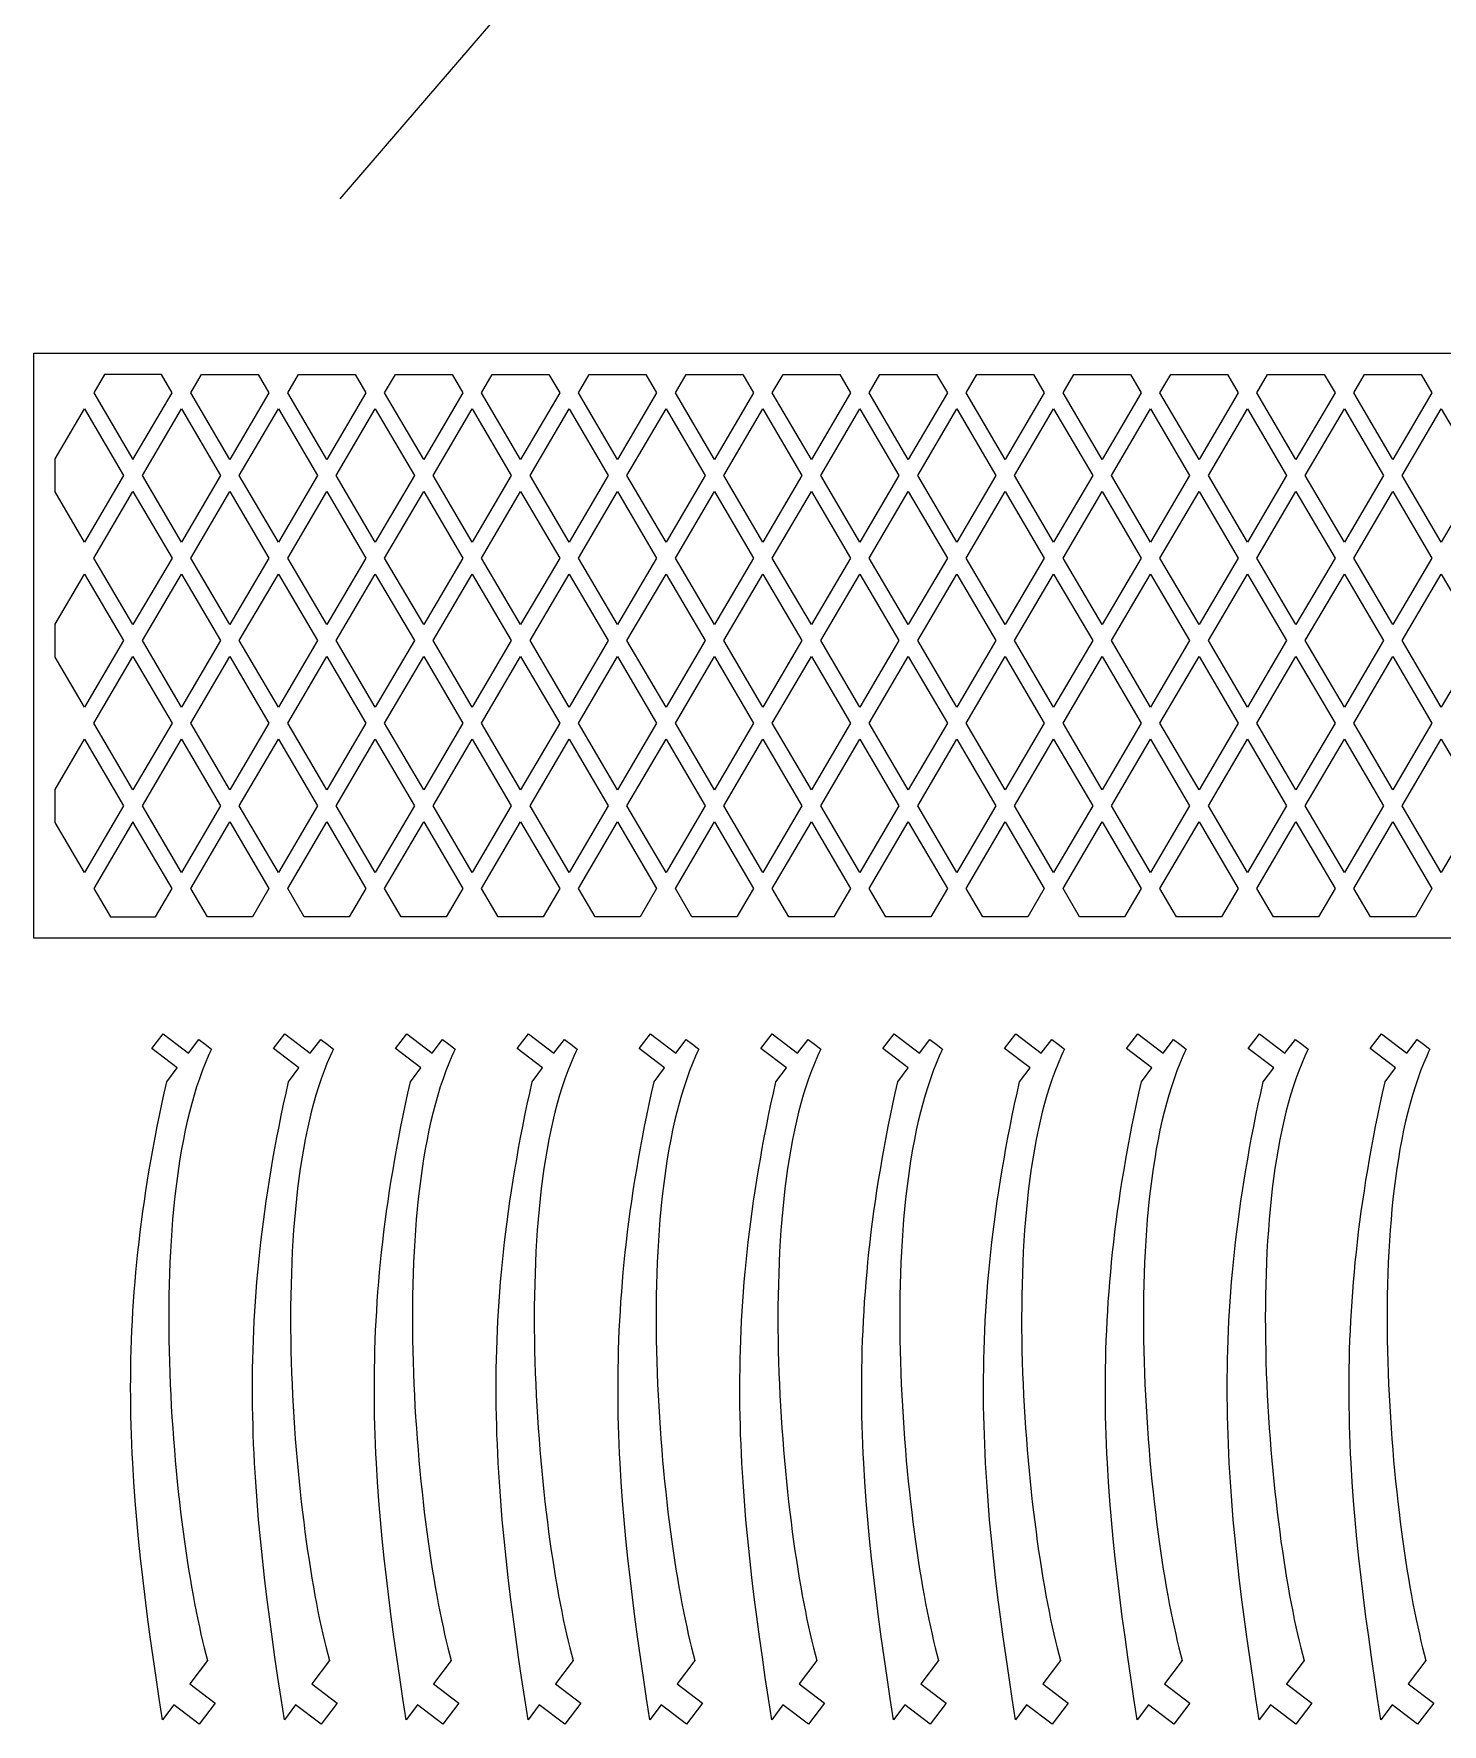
# Model space of a CAD drawing. Header units: metres. Extents: x -352 to 1414, y 67 to 1317.
# Drawn here: x 684 to 948.8, y 368.7 to 686.6 of the extents above; entities that cross this region are included whole.
import ezdxf

# ---------------------------------------------------------------- set-up
doc = ezdxf.new("R2010")
doc.units = ezdxf.units.M
doc.layers.add('Page1', color=7, linetype='CONTINUOUS')

msp = doc.modelspace()

# ---------------------------------------------------------------- linework, layer by layer
at = {"layer": 'Page1'}
msp.add_line((741.609346, 655.604445), (1199.639675, 1188.505116), dxfattribs=at)
for points in [[(1413.994141, 626.568359), (1413.994141, 516.568359), (683.99408, 516.568359), (683.99408, 626.568359), (683.99408, 626.568359), (1413.994141, 626.568359)], [(707.97522, 622.568359), (697.306702, 622.568359), (695.292297, 619.132751), (702.640991, 606.599365), (709.989624, 619.132751), (707.97522, 622.568359)], [(726.19989, 622.568359), (728.214294, 619.132751), (720.865601, 606.599365), (713.516968, 619.132751), (715.531372, 622.568359), (726.19989, 622.568359)], [(744.424561, 622.568359), (746.438904, 619.132751), (739.090271, 606.599365), (731.741638, 619.132751), (733.756042, 622.568359), (744.424561, 622.568359)], [(762.649231, 622.568359), (764.663574, 619.132751), (757.314941, 606.599365), (749.966309, 619.132751), (751.980652, 622.568359), (762.649231, 622.568359)], [(780.87384, 622.568359), (782.888245, 619.132751), (775.539612, 606.599365), (768.190918, 619.132751), (770.205322, 622.568359), (780.87384, 622.568359)], [(799.098511, 622.568359), (801.112915, 619.132751), (793.764221, 606.599365), (786.415588, 619.132751), (788.429993, 622.568359), (799.098511, 622.568359)], [(817.323181, 622.568359), (819.337585, 619.132751), (811.988892, 606.599365), (804.640259, 619.132751), (806.654663, 622.568359), (817.323181, 622.568359)], [(835.547852, 622.568359), (837.562195, 619.132751), (830.213562, 606.599365), (822.864929, 619.132751), (824.879272, 622.568359), (835.547852, 622.568359)], [(853.772461, 622.568359), (855.786865, 619.132751), (848.438232, 606.599365), (841.089539, 619.132751), (843.103943, 622.568359), (853.772461, 622.568359)], [(871.997131, 622.568359), (874.011536, 619.132751), (866.662903, 606.599365), (859.314209, 619.132751), (861.328613, 622.568359), (871.997131, 622.568359)], [(890.221802, 622.568359), (892.236206, 619.132751), (884.887512, 606.599365), (877.538879, 619.132751), (879.553284, 622.568359), (890.221802, 622.568359)], [(908.446472, 622.568359), (910.460815, 619.132751), (903.112183, 606.599365), (895.76355, 619.132751), (897.777893, 622.568359), (908.446472, 622.568359)], [(926.671082, 622.568359), (928.685486, 619.132751), (921.336853, 606.599365), (913.98822, 619.132751), (916.002563, 622.568359), (926.671082, 622.568359)], [(944.895752, 622.568359), (946.910156, 619.132751), (939.561523, 606.599365), (932.21283, 619.132751), (934.227234, 622.568359), (944.895752, 622.568359)], [(687.99408, 606.685364), (693.528625, 616.124756), (700.877319, 603.59137), (693.528625, 591.057983), (687.99408, 600.497375), (687.99408, 606.685364)], [(704.404663, 603.59137), (711.753296, 616.124756), (719.101929, 603.59137), (711.753296, 591.057983), (704.404663, 603.59137)], [(722.629272, 603.59137), (729.977966, 616.124756), (737.326599, 603.59137), (729.977966, 591.057983), (722.629272, 603.59137)], [(740.853943, 603.59137), (748.202637, 616.124756), (755.55127, 603.59137), (748.202637, 591.057983), (740.853943, 603.59137)], [(759.078613, 603.59137), (766.427246, 616.124756), (773.77594, 603.59137), (766.427246, 591.057983), (759.078613, 603.59137)], [(777.303284, 603.59137), (784.651917, 616.124756), (792.000549, 603.59137), (784.651917, 591.057983), (777.303284, 603.59137)], [(795.527954, 603.59137), (802.876587, 616.124756), (810.22522, 603.59137), (802.876587, 591.057983), (795.527954, 603.59137)], [(813.752563, 603.59137), (821.101257, 616.124756), (828.44989, 603.59137), (821.101257, 591.057983), (813.752563, 603.59137)], [(831.977234, 603.59137), (839.325867, 616.124756), (846.674561, 603.59137), (839.325867, 591.057983), (831.977234, 603.59137)], [(850.201904, 603.59137), (857.550537, 616.124756), (864.89917, 603.59137), (857.550537, 591.057983), (850.201904, 603.59137)], [(868.426575, 603.59137), (875.775208, 616.124756), (883.12384, 603.59137), (875.775208, 591.057983), (868.426575, 603.59137)], [(886.651184, 603.59137), (893.999878, 616.124756), (901.348511, 603.59137), (893.999878, 591.057983), (886.651184, 603.59137)], [(904.875854, 603.59137), (912.224487, 616.124756), (919.573181, 603.59137), (912.224487, 591.057983), (904.875854, 603.59137)], [(923.100525, 603.59137), (930.449158, 616.124756), (937.797852, 603.59137), (930.449158, 591.057983), (923.100525, 603.59137)], [(941.325195, 603.59137), (948.673828, 616.124756), (956.022461, 603.59137), (948.673828, 591.057983), (941.325195, 603.59137)], [(695.292297, 588.049927), (702.640991, 600.583313), (709.989624, 588.049927), (702.640991, 575.516541), (695.292297, 588.049927)], [(713.516968, 588.049927), (720.865601, 600.583313), (728.214294, 588.049927), (720.865601, 575.516541), (713.516968, 588.049927)], [(731.741638, 588.049927), (739.090271, 600.583313), (746.438904, 588.049927), (739.090271, 575.516541), (731.741638, 588.049927)], [(749.966309, 588.049927), (757.314941, 600.583313), (764.663574, 588.049927), (757.314941, 575.516541), (749.966309, 588.049927)], [(768.190918, 588.049927), (775.539612, 600.583313), (782.888245, 588.049927), (775.539612, 575.516541), (768.190918, 588.049927)], [(786.415588, 588.049927), (793.764221, 600.583313), (801.112915, 588.049927), (793.764221, 575.516541), (786.415588, 588.049927)], [(804.640259, 588.049927), (811.988892, 600.583313), (819.337585, 588.049927), (811.988892, 575.516541), (804.640259, 588.049927)], [(822.864929, 588.049927), (830.213562, 600.583313), (837.562195, 588.049927), (830.213562, 575.516541), (822.864929, 588.049927)], [(841.089539, 588.049927), (848.438232, 600.583313), (855.786865, 588.049927), (848.438232, 575.516541), (841.089539, 588.049927)], [(859.314209, 588.049927), (866.662903, 600.583313), (874.011536, 588.049927), (866.662903, 575.516541), (859.314209, 588.049927)], [(877.538879, 588.049927), (884.887512, 600.583313), (892.236206, 588.049927), (884.887512, 575.516541), (877.538879, 588.049927)], [(895.76355, 588.049927), (903.112183, 600.583313), (910.460815, 588.049927), (903.112183, 575.516541), (895.76355, 588.049927)], [(913.98822, 588.049927), (921.336853, 600.583313), (928.685486, 588.049927), (921.336853, 575.516541), (913.98822, 588.049927)], [(932.21283, 588.049927), (939.561523, 600.583313), (946.910156, 588.049927), (939.561523, 575.516541), (932.21283, 588.049927)], [(687.99408, 575.602539), (693.528625, 585.041931), (700.877319, 572.508545), (693.528625, 559.975159), (687.99408, 569.414551), (687.99408, 575.602539)], [(704.404663, 572.508545), (711.753296, 585.041931), (719.101929, 572.508545), (711.753296, 559.975159), (704.404663, 572.508545)], [(722.629272, 572.508545), (729.977966, 585.041931), (737.326599, 572.508545), (729.977966, 559.975159), (722.629272, 572.508545)], [(740.853943, 572.508545), (748.202637, 585.041931), (755.55127, 572.508545), (748.202637, 559.975159), (740.853943, 572.508545)], [(759.078613, 572.508545), (766.427246, 585.041931), (773.77594, 572.508545), (766.427246, 559.975159), (759.078613, 572.508545)], [(777.303284, 572.508545), (784.651917, 585.041931), (792.000549, 572.508545), (784.651917, 559.975159), (777.303284, 572.508545)], [(795.527954, 572.508545), (802.876587, 585.041931), (810.22522, 572.508545), (802.876587, 559.975159), (795.527954, 572.508545)], [(813.752563, 572.508545), (821.101257, 585.041931), (828.44989, 572.508545), (821.101257, 559.975159), (813.752563, 572.508545)], [(831.977234, 572.508545), (839.325867, 585.041931), (846.674561, 572.508545), (839.325867, 559.975159), (831.977234, 572.508545)], [(850.201904, 572.508545), (857.550537, 585.041931), (864.89917, 572.508545), (857.550537, 559.975159), (850.201904, 572.508545)], [(868.426575, 572.508545), (875.775208, 585.041931), (883.12384, 572.508545), (875.775208, 559.975159), (868.426575, 572.508545)], [(886.651184, 572.508545), (893.999878, 585.041931), (901.348511, 572.508545), (893.999878, 559.975159), (886.651184, 572.508545)], [(904.875854, 572.508545), (912.224487, 585.041931), (919.573181, 572.508545), (912.224487, 559.975159), (904.875854, 572.508545)], [(923.100525, 572.508545), (930.449158, 585.041931), (937.797852, 572.508545), (930.449158, 559.975159), (923.100525, 572.508545)], [(941.325195, 572.508545), (948.673828, 585.041931), (956.022461, 572.508545), (948.673828, 559.975159), (941.325195, 572.508545)], [(695.292297, 556.967163), (702.640991, 569.500549), (709.989624, 556.967163), (702.640991, 544.433777), (695.292297, 556.967163)], [(713.516968, 556.967163), (720.865601, 569.500549), (728.214294, 556.967163), (720.865601, 544.433777), (713.516968, 556.967163)], [(731.741638, 556.967163), (739.090271, 569.500549), (746.438904, 556.967163), (739.090271, 544.433777), (731.741638, 556.967163)], [(749.966309, 556.967163), (757.314941, 569.500549), (764.663574, 556.967163), (757.314941, 544.433777), (749.966309, 556.967163)], [(768.190918, 556.967163), (775.539612, 569.500549), (782.888245, 556.967163), (775.539612, 544.433777), (768.190918, 556.967163)], [(786.415588, 556.967163), (793.764221, 569.500549), (801.112915, 556.967163), (793.764221, 544.433777), (786.415588, 556.967163)], [(804.640259, 556.967163), (811.988892, 569.500549), (819.337585, 556.967163), (811.988892, 544.433777), (804.640259, 556.967163)], [(822.864929, 556.967163), (830.213562, 569.500549), (837.562195, 556.967163), (830.213562, 544.433777), (822.864929, 556.967163)], [(841.089539, 556.967163), (848.438232, 569.500549), (855.786865, 556.967163), (848.438232, 544.433777), (841.089539, 556.967163)], [(859.314209, 556.967163), (866.662903, 569.500549), (874.011536, 556.967163), (866.662903, 544.433777), (859.314209, 556.967163)], [(877.538879, 556.967163), (884.887512, 569.500549), (892.236206, 556.967163), (884.887512, 544.433777), (877.538879, 556.967163)], [(895.76355, 556.967163), (903.112183, 569.500549), (910.460815, 556.967163), (903.112183, 544.433777), (895.76355, 556.967163)], [(913.98822, 556.967163), (921.336853, 569.500549), (928.685486, 556.967163), (921.336853, 544.433777), (913.98822, 556.967163)], [(932.21283, 556.967163), (939.561523, 569.500549), (946.910156, 556.967163), (939.561523, 544.433777), (932.21283, 556.967163)], [(687.99408, 544.519714), (693.528625, 553.959106), (700.877319, 541.42572), (693.528625, 528.892334), (687.99408, 538.331726), (687.99408, 544.519714)], [(704.404663, 541.42572), (711.753296, 553.959106), (719.101929, 541.42572), (711.753296, 528.892334), (704.404663, 541.42572)], [(722.629272, 541.42572), (729.977966, 553.959106), (737.326599, 541.42572), (729.977966, 528.892334), (722.629272, 541.42572)], [(740.853943, 541.42572), (748.202637, 553.959106), (755.55127, 541.42572), (748.202637, 528.892334), (740.853943, 541.42572)], [(759.078613, 541.42572), (766.427246, 553.959106), (773.77594, 541.42572), (766.427246, 528.892334), (759.078613, 541.42572)], [(777.303284, 541.42572), (784.651917, 553.959106), (792.000549, 541.42572), (784.651917, 528.892334), (777.303284, 541.42572)], [(795.527954, 541.42572), (802.876587, 553.959106), (810.22522, 541.42572), (802.876587, 528.892334), (795.527954, 541.42572)], [(813.752563, 541.42572), (821.101257, 553.959106), (828.44989, 541.42572), (821.101257, 528.892334), (813.752563, 541.42572)], [(831.977234, 541.42572), (839.325867, 553.959106), (846.674561, 541.42572), (839.325867, 528.892334), (831.977234, 541.42572)], [(850.201904, 541.42572), (857.550537, 553.959106), (864.89917, 541.42572), (857.550537, 528.892334), (850.201904, 541.42572)], [(868.426575, 541.42572), (875.775208, 553.959106), (883.12384, 541.42572), (875.775208, 528.892334), (868.426575, 541.42572)], [(886.651184, 541.42572), (893.999878, 553.959106), (901.348511, 541.42572), (893.999878, 528.892334), (886.651184, 541.42572)], [(904.875854, 541.42572), (912.224487, 553.959106), (919.573181, 541.42572), (912.224487, 528.892334), (904.875854, 541.42572)], [(923.100525, 541.42572), (930.449158, 553.959106), (937.797852, 541.42572), (930.449158, 528.892334), (923.100525, 541.42572)], [(941.325195, 541.42572), (948.673828, 553.959106), (956.022461, 541.42572), (948.673828, 528.892334), (941.325195, 541.42572)], [(698.409241, 520.568359), (706.872742, 520.568359), (709.989624, 525.884338), (702.640991, 538.417725), (695.292297, 525.884338), (698.409241, 520.568359)], [(716.63385, 520.568359), (713.516968, 525.884338), (720.865601, 538.417725), (728.214294, 525.884338), (725.097351, 520.568359), (716.63385, 520.568359)], [(734.858521, 520.568359), (731.741638, 525.884338), (739.090271, 538.417725), (746.438904, 525.884338), (743.322021, 520.568359), (734.858521, 520.568359)], [(753.083191, 520.568359), (749.966309, 525.884338), (757.314941, 538.417725), (764.663574, 525.884338), (761.546692, 520.568359), (753.083191, 520.568359)], [(771.307861, 520.568359), (768.190918, 525.884338), (775.539612, 538.417725), (782.888245, 525.884338), (779.771362, 520.568359), (771.307861, 520.568359)], [(789.532532, 520.568359), (786.415588, 525.884338), (793.764221, 538.417725), (801.112915, 525.884338), (797.995972, 520.568359), (789.532532, 520.568359)], [(807.757141, 520.568359), (804.640259, 525.884338), (811.988892, 538.417725), (819.337585, 525.884338), (816.220642, 520.568359), (807.757141, 520.568359)], [(825.981812, 520.568359), (822.864929, 525.884338), (830.213562, 538.417725), (837.562195, 525.884338), (834.445313, 520.568359), (825.981812, 520.568359)], [(844.206482, 520.568359), (841.089539, 525.884338), (848.438232, 538.417725), (855.786865, 525.884338), (852.669983, 520.568359), (844.206482, 520.568359)], [(862.431152, 520.568359), (859.314209, 525.884338), (866.662903, 538.417725), (874.011536, 525.884338), (870.894653, 520.568359), (862.431152, 520.568359)], [(880.655762, 520.568359), (877.538879, 525.884338), (884.887512, 538.417725), (892.236206, 525.884338), (889.119263, 520.568359), (880.655762, 520.568359)], [(898.880432, 520.568359), (895.76355, 525.884338), (903.112183, 538.417725), (910.460815, 525.884338), (907.343933, 520.568359), (898.880432, 520.568359)], [(917.105103, 520.568359), (913.98822, 525.884338), (921.336853, 538.417725), (928.685486, 525.884338), (925.568604, 520.568359), (917.105103, 520.568359)], [(935.329773, 520.568359), (932.21283, 525.884338), (939.561523, 538.417725), (946.910156, 525.884338), (943.793274, 520.568359), (935.329773, 520.568359)], [(716.670471, 380.698334), (713.341858, 376.319916), (713.341858, 376.319916), (718.118347, 372.688721), (715.092346, 368.708344), (710.315857, 372.339539), (710.315857, 372.339539), (708.197693, 369.553284), (708.197693, 369.553284), (707.584839, 373.540253), (706.995911, 377.464172), (706.4328, 381.329803), (705.897034, 385.141937), (705.390442, 388.905334), (704.914673, 392.624756), (704.471436, 396.304993), (704.0625, 399.950836), (703.689575, 403.567078), (703.354309, 407.158447), (703.058472, 410.729736), (702.803711, 414.285736), (702.591797, 417.831238), (702.502441, 419.601532), (702.424438, 421.370972), (702.357971, 423.140198), (702.303284, 424.90976), (702.26062, 426.680267), (702.230164, 428.452362), (702.212097, 430.226563), (702.206665, 432.00354), (702.214111, 433.783844), (702.234558, 435.568085), (702.268311, 437.356873), (702.315552, 439.150787), (702.376526, 440.950439), (702.451355, 442.756409), (702.540344, 444.569305), (702.643677, 446.38974), (702.761597, 448.218292), (702.894287, 450.055542), (703.041931, 451.9021), (703.204773, 453.758606), (703.383057, 455.62558), (703.576904, 457.503693), (703.786682, 459.393463), (704.012451, 461.295563), (704.254517, 463.210571), (704.513062, 465.139038), (704.78833, 467.081635), (705.080444, 469.038879), (705.389709, 471.011444), (705.71637, 472.999878), (706.060547, 475.004791), (706.422485, 477.026764), (706.802368, 479.066437), (707.2005, 481.124359), (707.617065, 483.201141), (708.052185, 485.297424), (708.506165, 487.413727), (708.979187, 489.55072), (708.979187, 489.55072), (710.946106, 492.13797), (706.169678, 495.769165), (708.287842, 498.55542), (713.06427, 494.924225), (715.031189, 497.511475), (715.031189, 497.511475), (716.226563, 496.604523), (717.419434, 495.695892), (717.419434, 495.695892), (717.107849, 495.042511), (716.803345, 494.376221), (716.215332, 493.005798), (715.654907, 491.586334), (715.121765, 490.119568), (714.615295, 488.607208), (714.135254, 487.050964), (713.681091, 485.452576), (713.25238, 483.813782), (712.848755, 482.136261), (712.469727, 480.421783), (712.114929, 478.672028), (711.783875, 476.888763), (711.476135, 475.0737), (711.191284, 473.228516), (710.928955, 471.355011), (710.68866, 469.454865), (710.470032, 467.529785), (710.272522, 465.581512), (710.095825, 463.611786), (709.939392, 461.622314), (709.802917, 459.614838), (709.685913, 457.591034), (709.587952, 455.552673), (709.508545, 453.501465), (709.447388, 451.439117), (709.403992, 449.367371), (709.377869, 447.287933), (709.368652, 445.202545), (709.375977, 443.112946), (709.399292, 441.020813), (709.438171, 438.927887), (709.49231, 436.835907), (709.561157, 434.746582), (709.644287, 432.661621), (709.741394, 430.582794), (709.851929, 428.51178), (709.975464, 426.450317), (710.111633, 424.400146), (710.26001, 422.362946), (710.420105, 420.340485), (710.591492, 418.334473), (710.773804, 416.346619), (710.966553, 414.378662), (711.169312, 412.432312), (711.381714, 410.509308), (711.603271, 408.611359), (711.833618, 406.740204), (712.072205, 404.897552), (712.318726, 403.085144), (712.572693, 401.304657), (712.833679, 399.557861), (713.101257, 397.846497), (713.375, 396.172211), (713.65448, 394.536804), (713.93927, 392.941956), (714.228943, 391.389404), (714.523071, 389.880859), (714.821167, 388.41806), (715.122925, 387.002716), (715.427795, 385.636566), (715.735474, 384.32135), (716.04541, 383.058746), (716.357178, 381.850494), (716.670471, 380.698334)], [(739.582092, 380.698334), (736.25354, 376.319916), (736.25354, 376.319916), (741.029968, 372.688721), (738.003967, 368.708344), (733.227539, 372.339539), (733.227539, 372.339539), (731.109375, 369.553284), (731.109375, 369.553284), (730.49646, 373.540253), (729.907593, 377.464172), (729.344421, 381.329803), (728.808716, 385.141937), (728.302063, 388.905334), (727.826294, 392.624756), (727.383118, 396.304993), (726.974182, 399.950836), (726.601257, 403.567078), (726.265991, 407.158447), (725.970093, 410.729736), (725.715393, 414.285736), (725.503479, 417.831238), (725.414124, 419.601532), (725.33606, 421.370972), (725.269653, 423.140198), (725.214966, 424.90976), (725.172302, 426.680267), (725.141785, 428.452362), (725.123779, 430.226563), (725.118347, 432.00354), (725.125732, 433.783844), (725.14624, 435.568085), (725.179993, 437.356873), (725.227234, 439.150787), (725.288147, 440.950439), (725.363037, 442.756409), (725.452026, 444.569305), (725.555359, 446.38974), (725.673279, 448.218292), (725.805908, 450.055542), (725.953552, 451.9021), (726.116455, 453.758606), (726.294678, 455.62558), (726.488586, 457.503693), (726.698303, 459.393463), (726.924133, 461.295563), (727.166199, 463.210571), (727.424744, 465.139038), (727.699951, 467.081635), (727.992126, 469.038879), (728.301392, 471.011444), (728.627991, 472.999878), (728.972168, 475.004791), (729.334106, 477.026764), (729.71405, 479.066437), (730.112183, 481.124359), (730.528687, 483.201141), (730.963867, 485.297424), (731.417847, 487.413727), (731.890869, 489.55072), (731.890869, 489.55072), (733.857788, 492.13797), (729.081299, 495.769165), (731.199524, 498.55542), (735.975952, 494.924225), (737.942871, 497.511475), (737.942871, 497.511475), (739.138245, 496.604523), (740.331055, 495.695892), (740.331055, 495.695892), (740.01947, 495.042511), (739.714966, 494.376221), (739.126953, 493.005798), (738.566589, 491.586334), (738.033386, 490.119568), (737.526978, 488.607208), (737.046875, 487.050964), (736.592712, 485.452576), (736.164063, 483.813782), (735.760376, 482.136261), (735.381409, 480.421783), (735.02655, 478.672028), (734.695496, 476.888763), (734.387756, 475.0737), (734.102966, 473.228516), (733.840637, 471.355011), (733.600342, 469.454865), (733.381653, 467.529785), (733.184204, 465.581512), (733.007446, 463.611786), (732.851074, 461.622314), (732.7146, 459.614838), (732.597534, 457.591034), (732.499573, 455.552673), (732.420227, 453.501465), (732.35907, 451.439117), (732.315613, 449.367371), (732.289551, 447.287933), (732.280334, 445.202545), (732.287598, 443.112946), (732.310913, 441.020813), (732.349854, 438.927887), (732.403931, 436.835907), (732.472778, 434.746582), (732.555969, 432.661621), (732.653015, 430.582794), (732.76355, 428.51178), (732.887146, 426.450317), (733.023315, 424.400146), (733.171631, 422.362946), (733.331726, 420.340485), (733.503174, 418.334473), (733.685425, 416.346619), (733.878235, 414.378662), (734.080994, 412.432312), (734.293396, 410.509308), (734.514954, 408.611359), (734.745239, 406.740204), (734.983887, 404.897552), (735.230347, 403.085144), (735.484314, 401.304657), (735.7453, 399.557861), (736.012878, 397.846497), (736.286621, 396.172211), (736.566101, 394.536804), (736.850891, 392.941956), (737.140564, 391.389404), (737.434692, 389.880859), (737.732849, 388.41806), (738.034607, 387.002716), (738.339478, 385.636566), (738.647095, 384.32135), (738.957031, 383.058746), (739.26886, 381.850494), (739.582092, 380.698334)], [(762.493774, 380.698334), (759.165161, 376.319916), (759.165161, 376.319916), (763.94165, 372.688721), (760.915649, 368.708344), (756.139221, 372.339539), (756.139221, 372.339539), (754.020996, 369.553284), (754.020996, 369.553284), (753.408142, 373.540253), (752.819275, 377.464172), (752.256104, 381.329803), (751.720337, 385.141937), (751.213745, 388.905334), (750.737976, 392.624756), (750.2948, 396.304993), (749.885864, 399.950836), (749.512878, 403.567078), (749.177612, 407.158447), (748.881775, 410.729736), (748.627014, 414.285736), (748.4151, 417.831238), (748.325745, 419.601532), (748.247742, 421.370972), (748.181274, 423.140198), (748.126648, 424.90976), (748.083923, 426.680267), (748.053467, 428.452362), (748.0354, 430.226563), (748.029968, 432.00354), (748.037415, 433.783844), (748.057861, 435.568085), (748.091614, 437.356873), (748.138855, 439.150787), (748.199829, 440.950439), (748.274719, 442.756409), (748.363708, 444.569305), (748.467041, 446.38974), (748.5849, 448.218292), (748.71759, 450.055542), (748.865234, 451.9021), (749.028076, 453.758606), (749.20636, 455.62558), (749.400269, 457.503693), (749.609985, 459.393463), (749.835754, 461.295563), (750.07782, 463.210571), (750.336365, 465.139038), (750.611633, 467.081635), (750.903748, 469.038879), (751.213074, 471.011444), (751.539673, 472.999878), (751.88385, 475.004791), (752.245789, 477.026764), (752.625732, 479.066437), (753.023804, 481.124359), (753.440369, 483.201141), (753.875488, 485.297424), (754.329468, 487.413727), (754.802551, 489.55072), (754.802551, 489.55072), (756.769409, 492.13797), (751.992981, 495.769165), (754.111145, 498.55542), (758.887634, 494.924225), (760.854492, 497.511475), (760.854492, 497.511475), (762.049866, 496.604523), (763.242737, 495.695892), (763.242737, 495.695892), (762.931152, 495.042511), (762.626648, 494.376221), (762.038635, 493.005798), (761.478271, 491.586334), (760.945068, 490.119568), (760.43866, 488.607208), (759.958557, 487.050964), (759.504395, 485.452576), (759.075684, 483.813782), (758.672058, 482.136261), (758.29303, 480.421783), (757.938232, 478.672028), (757.607178, 476.888763), (757.299438, 475.0737), (757.014648, 473.228516), (756.752258, 471.355011), (756.512024, 469.454865), (756.293335, 467.529785), (756.095825, 465.581512), (755.919128, 463.611786), (755.762756, 461.622314), (755.626221, 459.614838), (755.509216, 457.591034), (755.411255, 455.552673), (755.331909, 453.501465), (755.270691, 451.439117), (755.227295, 449.367371), (755.201172, 447.287933), (755.192017, 445.202545), (755.19928, 443.112946), (755.222595, 441.020813), (755.261475, 438.927887), (755.315613, 436.835907), (755.38446, 434.746582), (755.467651, 432.661621), (755.564697, 430.582794), (755.675232, 428.51178), (755.798767, 426.450317), (755.934937, 424.400146), (756.083313, 422.362946), (756.243408, 420.340485), (756.414795, 418.334473), (756.597107, 416.346619), (756.789856, 414.378662), (756.992676, 412.432312), (757.205078, 410.509308), (757.426636, 408.611359), (757.656921, 406.740204), (757.895508, 404.897552), (758.142029, 403.085144), (758.395996, 401.304657), (758.656982, 399.557861), (758.924561, 397.846497), (759.198303, 396.172211), (759.477783, 394.536804), (759.762573, 392.941956), (760.052246, 391.389404), (760.346375, 389.880859), (760.644531, 388.41806), (760.946228, 387.002716), (761.25116, 385.636566), (761.558777, 384.32135), (761.868713, 383.058746), (762.180542, 381.850494), (762.493774, 380.698334)], [(785.405457, 380.698334), (782.076843, 376.319916), (782.076843, 376.319916), (786.853271, 372.688721), (783.827332, 368.708344), (779.050842, 372.339539), (779.050842, 372.339539), (776.932678, 369.553284), (776.932678, 369.553284), (776.319763, 373.540253), (775.730896, 377.464172), (775.167725, 381.329803), (774.632019, 385.141937), (774.125427, 388.905334), (773.649658, 392.624756), (773.206421, 396.304993), (772.797485, 399.950836), (772.424561, 403.567078), (772.089294, 407.158447), (771.793457, 410.729736), (771.538696, 414.285736), (771.326782, 417.831238), (771.237427, 419.601532), (771.159424, 421.370972), (771.092957, 423.140198), (771.038269, 424.90976), (770.995605, 426.680267), (770.965149, 428.452362), (770.947083, 430.226563), (770.94165, 432.00354), (770.949036, 433.783844), (770.969543, 435.568085), (771.003296, 437.356873), (771.050537, 439.150787), (771.111511, 440.950439), (771.18634, 442.756409), (771.27533, 444.569305), (771.378662, 446.38974), (771.496582, 448.218292), (771.629211, 450.055542), (771.776917, 451.9021), (771.939758, 453.758606), (772.117981, 455.62558), (772.31189, 457.503693), (772.521667, 459.393463), (772.747437, 461.295563), (772.989502, 463.210571), (773.248047, 465.139038), (773.523254, 467.081635), (773.81543, 469.038879), (774.124695, 471.011444), (774.451355, 472.999878), (774.795532, 475.004791), (775.157471, 477.026764), (775.537354, 479.066437), (775.935486, 481.124359), (776.35199, 483.201141), (776.78717, 485.297424), (777.24115, 487.413727), (777.714172, 489.55072), (777.714172, 489.55072), (779.681091, 492.13797), (774.904602, 495.769165), (777.022827, 498.55542), (781.799255, 494.924225), (783.766174, 497.511475), (783.766174, 497.511475), (784.961548, 496.604523), (786.154358, 495.695892), (786.154358, 495.695892), (785.842834, 495.042511), (785.53833, 494.376221), (784.950317, 493.005798), (784.389893, 491.586334), (783.856689, 490.119568), (783.350281, 488.607208), (782.870239, 487.050964), (782.416016, 485.452576), (781.987366, 483.813782), (781.58374, 482.136261), (781.204712, 480.421783), (780.849854, 478.672028), (780.518799, 476.888763), (780.211121, 475.0737), (779.92627, 473.228516), (779.66394, 471.355011), (779.423645, 469.454865), (779.204956, 467.529785), (779.007507, 465.581512), (778.83075, 463.611786), (778.674377, 461.622314), (778.537903, 459.614838), (778.420898, 457.591034), (778.322876, 455.552673), (778.24353, 453.501465), (778.182373, 451.439117), (778.138916, 449.367371), (778.112854, 447.287933), (778.103638, 445.202545), (778.110901, 443.112946), (778.134216, 441.020813), (778.173157, 438.927887), (778.227234, 436.835907), (778.296143, 434.746582), (778.379272, 432.661621), (778.476379, 430.582794), (778.586914, 428.51178), (778.710449, 426.450317), (778.846619, 424.400146), (778.994995, 422.362946), (779.155029, 420.340485), (779.326477, 418.334473), (779.508789, 416.346619), (779.701538, 414.378662), (779.904297, 412.432312), (780.116699, 410.509308), (780.338257, 408.611359), (780.568542, 406.740204), (780.80719, 404.897552), (781.053711, 403.085144), (781.307617, 401.304657), (781.568604, 399.557861), (781.836182, 397.846497), (782.109924, 396.172211), (782.389404, 394.536804), (782.674255, 392.941956), (782.963867, 391.389404), (783.257996, 389.880859), (783.556152, 388.41806), (783.85791, 387.002716), (784.162781, 385.636566), (784.470398, 384.32135), (784.780334, 383.058746), (785.092163, 381.850494), (785.405457, 380.698334)], [(808.317078, 380.698334), (804.988525, 376.319916), (804.988525, 376.319916), (809.764954, 372.688721), (806.738953, 368.708344), (801.962524, 372.339539), (801.962524, 372.339539), (799.844299, 369.553284), (799.844299, 369.553284), (799.231445, 373.540253), (798.642578, 377.464172), (798.079407, 381.329803), (797.54364, 385.141937), (797.037048, 388.905334), (796.561279, 392.624756), (796.118103, 396.304993), (795.709167, 399.950836), (795.336182, 403.567078), (795.000916, 407.158447), (794.705078, 410.729736), (794.450378, 414.285736), (794.238464, 417.831238), (794.149048, 419.601532), (794.071045, 421.370972), (794.004639, 423.140198), (793.949951, 424.90976), (793.907288, 426.680267), (793.87677, 428.452362), (793.858704, 430.226563), (793.853271, 432.00354), (793.860718, 433.783844), (793.881226, 435.568085), (793.914978, 437.356873), (793.962219, 439.150787), (794.023132, 440.950439), (794.098022, 442.756409), (794.187012, 444.569305), (794.290344, 446.38974), (794.408203, 448.218292), (794.540894, 450.055542), (794.688538, 451.9021), (794.851379, 453.758606), (795.029663, 455.62558), (795.223572, 457.503693), (795.433289, 459.393463), (795.659119, 461.295563), (795.901123, 463.210571), (796.159668, 465.139038), (796.434937, 467.081635), (796.727112, 469.038879), (797.036377, 471.011444), (797.362976, 472.999878), (797.707153, 475.004791), (798.069092, 477.026764), (798.449036, 479.066437), (798.847168, 481.124359), (799.263672, 483.201141), (799.698792, 485.297424), (800.152832, 487.413727), (800.625854, 489.55072), (800.625854, 489.55072), (802.592712, 492.13797), (797.816284, 495.769165), (799.934448, 498.55542), (804.710938, 494.924225), (806.677795, 497.511475), (806.677795, 497.511475), (807.873169, 496.604523), (809.06604, 495.695892), (809.06604, 495.695892), (808.754456, 495.042511), (808.449951, 494.376221), (807.861938, 493.005798), (807.301575, 491.586334), (806.768372, 490.119568), (806.261963, 488.607208), (805.78186, 487.050964), (805.327698, 485.452576), (804.898987, 483.813782), (804.495361, 482.136261), (804.116333, 480.421783), (803.761536, 478.672028), (803.430481, 476.888763), (803.122742, 475.0737), (802.837952, 473.228516), (802.575623, 471.355011), (802.335327, 469.454865), (802.116638, 467.529785), (801.919189, 465.581512), (801.742432, 463.611786), (801.58606, 461.622314), (801.449524, 459.614838), (801.33252, 457.591034), (801.234558, 455.552673), (801.155212, 453.501465), (801.094055, 451.439117), (801.050598, 449.367371), (801.024536, 447.287933), (801.01532, 445.202545), (801.022583, 443.112946), (801.045898, 441.020813), (801.084839, 438.927887), (801.138916, 436.835907), (801.207764, 434.746582), (801.290955, 432.661621), (801.388, 430.582794), (801.498535, 428.51178), (801.622131, 426.450317), (801.758301, 424.400146), (801.906616, 422.362946), (802.066711, 420.340485), (802.238159, 418.334473), (802.42041, 416.346619), (802.613159, 414.378662), (802.815979, 412.432312), (803.028381, 410.509308), (803.249939, 408.611359), (803.480225, 406.740204), (803.718872, 404.897552), (803.965332, 403.085144), (804.219299, 401.304657), (804.480286, 399.557861), (804.747864, 397.846497), (805.021606, 396.172211), (805.301086, 394.536804), (805.585876, 392.941956), (805.875549, 391.389404), (806.169678, 389.880859), (806.467834, 388.41806), (806.769531, 387.002716), (807.074463, 385.636566), (807.38208, 384.32135), (807.692017, 383.058746), (808.003845, 381.850494), (808.317078, 380.698334)], [(831.22876, 380.698334), (827.900146, 376.319916), (827.900146, 376.319916), (832.676636, 372.688721), (829.650635, 368.708344), (824.874207, 372.339539), (824.874207, 372.339539), (822.755981, 369.553284), (822.755981, 369.553284), (822.143127, 373.540253), (821.55426, 377.464172), (820.991089, 381.329803), (820.455322, 385.141937), (819.94873, 388.905334), (819.472961, 392.624756), (819.029724, 396.304993), (818.620789, 399.950836), (818.247864, 403.567078), (817.912598, 407.158447), (817.61676, 410.729736), (817.362, 414.285736), (817.150085, 417.831238), (817.06073, 419.601532), (816.982727, 421.370972), (816.91626, 423.140198), (816.861572, 424.90976), (816.818909, 426.680267), (816.788452, 428.452362), (816.770386, 430.226563), (816.764954, 432.00354), (816.7724, 433.783844), (816.792847, 435.568085), (816.826599, 437.356873), (816.87384, 439.150787), (816.934814, 440.950439), (817.009644, 442.756409), (817.098633, 444.569305), (817.201965, 446.38974), (817.319885, 448.218292), (817.452576, 450.055542), (817.60022, 451.9021), (817.763062, 453.758606), (817.941345, 455.62558), (818.135193, 457.503693), (818.344971, 459.393463), (818.57074, 461.295563), (818.812805, 463.210571), (819.07135, 465.139038), (819.346619, 467.081635), (819.638733, 469.038879), (819.948059, 471.011444), (820.274658, 472.999878), (820.618835, 475.004791), (820.980774, 477.026764), (821.360657, 479.066437), (821.758789, 481.124359), (822.175354, 483.201141), (822.610474, 485.297424), (823.064453, 487.413727), (823.537476, 489.55072), (823.537476, 489.55072), (825.504395, 492.13797), (820.727966, 495.769165), (822.84613, 498.55542), (827.622559, 494.924225), (829.589478, 497.511475), (829.589478, 497.511475), (830.784851, 496.604523), (831.977722, 495.695892), (831.977722, 495.695892), (831.666138, 495.042511), (831.361633, 494.376221), (830.773621, 493.005798), (830.213257, 491.586334), (829.680054, 490.119568), (829.173645, 488.607208), (828.693542, 487.050964), (828.23938, 485.452576), (827.810669, 483.813782), (827.407043, 482.136261), (827.028015, 480.421783), (826.673218, 478.672028), (826.342163, 476.888763), (826.034424, 475.0737), (825.749573, 473.228516), (825.487244, 471.355011), (825.246948, 469.454865), (825.02832, 467.529785), (824.830811, 465.581512), (824.654114, 463.611786), (824.497681, 461.622314), (824.361206, 459.614838), (824.244202, 457.591034), (824.14624, 455.552673), (824.066833, 453.501465), (824.005676, 451.439117), (823.96228, 449.367371), (823.936157, 447.287933), (823.927002, 445.202545), (823.934265, 443.112946), (823.957581, 441.020813), (823.99646, 438.927887), (824.050598, 436.835907), (824.119446, 434.746582), (824.202576, 432.661621), (824.299683, 430.582794), (824.410217, 428.51178), (824.533752, 426.450317), (824.669922, 424.400146), (824.818298, 422.362946), (824.978394, 420.340485), (825.14978, 418.334473), (825.332092, 416.346619), (825.524841, 414.378662), (825.727661, 412.432312), (825.940002, 410.509308), (826.16156, 408.611359), (826.391907, 406.740204), (826.630493, 404.897552), (826.877014, 403.085144), (827.130981, 401.304657), (827.391968, 399.557861), (827.659546, 397.846497), (827.933289, 396.172211), (828.212769, 394.536804), (828.497559, 392.941956), (828.787231, 391.389404), (829.08136, 389.880859), (829.379456, 388.41806), (829.681213, 387.002716), (829.986084, 385.636566), (830.293762, 384.32135), (830.603699, 383.058746), (830.915466, 381.850494), (831.22876, 380.698334)], [(854.140381, 380.698334), (850.811829, 376.319916), (850.811829, 376.319916), (855.588257, 372.688721), (852.562317, 368.708344), (847.785828, 372.339539), (847.785828, 372.339539), (845.667664, 369.553284), (845.667664, 369.553284), (845.054749, 373.540253), (844.465881, 377.464172), (843.90271, 381.329803), (843.367004, 385.141937), (842.860352, 388.905334), (842.384644, 392.624756), (841.941406, 396.304993), (841.532471, 399.950836), (841.159546, 403.567078), (840.82428, 407.158447), (840.528381, 410.729736), (840.273682, 414.285736), (840.061768, 417.831238), (839.972412, 419.601532), (839.894409, 421.370972), (839.827942, 423.140198), (839.773254, 424.90976), (839.730591, 426.680267), (839.700073, 428.452362), (839.682068, 430.226563), (839.676636, 432.00354), (839.684021, 433.783844), (839.704529, 435.568085), (839.738281, 437.356873), (839.785522, 439.150787), (839.846436, 440.950439), (839.921326, 442.756409), (840.010315, 444.569305), (840.113647, 446.38974), (840.231567, 448.218292), (840.364197, 450.055542), (840.511841, 451.9021), (840.674744, 453.758606), (840.852966, 455.62558), (841.046875, 457.503693), (841.256592, 459.393463), (841.482422, 461.295563), (841.724487, 463.210571), (841.983032, 465.139038), (842.25824, 467.081635), (842.550415, 469.038879), (842.85968, 471.011444), (843.18634, 472.999878), (843.530457, 475.004791), (843.892395, 477.026764), (844.272339, 479.066437), (844.670471, 481.124359), (845.086975, 483.201141), (845.522156, 485.297424), (845.976135, 487.413727), (846.449158, 489.55072), (846.449158, 489.55072), (848.416077, 492.13797), (843.639587, 495.769165), (845.757813, 498.55542), (850.534241, 494.924225), (852.50116, 497.511475), (852.50116, 497.511475), (853.696533, 496.604523), (854.889343, 495.695892), (854.889343, 495.695892), (854.57782, 495.042511), (854.273315, 494.376221), (853.685303, 493.005798), (853.124878, 491.586334), (852.591675, 490.119568), (852.085266, 488.607208), (851.605164, 487.050964), (851.151001, 485.452576), (850.722351, 483.813782), (850.318665, 482.136261), (849.939697, 480.421783), (849.584839, 478.672028), (849.253784, 476.888763), (848.946106, 475.0737), (848.661255, 473.228516), (848.398926, 471.355011), (848.15863, 469.454865), (847.939941, 467.529785), (847.742493, 465.581512), (847.565735, 463.611786), (847.409363, 461.622314), (847.272888, 459.614838), (847.155884, 457.591034), (847.057861, 455.552673), (846.978516, 453.501465), (846.917358, 451.439117), (846.873901, 449.367371), (846.847839, 447.287933), (846.838623, 445.202545), (846.845886, 443.112946), (846.869202, 441.020813), (846.908142, 438.927887), (846.962219, 436.835907), (847.031067, 434.746582), (847.114258, 432.661621), (847.211304, 430.582794), (847.321838, 428.51178), (847.445435, 426.450317), (847.581604, 424.400146), (847.729919, 422.362946), (847.890015, 420.340485), (848.061462, 418.334473), (848.243774, 416.346619), (848.436523, 414.378662), (848.639282, 412.432312), (848.851685, 410.509308), (849.073242, 408.611359), (849.303528, 406.740204), (849.542175, 404.897552), (849.788696, 403.085144), (850.042603, 401.304657), (850.303589, 399.557861), (850.571167, 397.846497), (850.84491, 396.172211), (851.12439, 394.536804), (851.40918, 392.941956), (851.698853, 391.389404), (851.992981, 389.880859), (852.291138, 388.41806), (852.592896, 387.002716), (852.897766, 385.636566), (853.205383, 384.32135), (853.51532, 383.058746), (853.827148, 381.850494), (854.140381, 380.698334)], [(877.052063, 380.698334), (873.723511, 376.319916), (873.723511, 376.319916), (878.499939, 372.688721), (875.473938, 368.708344), (870.69751, 372.339539), (870.69751, 372.339539), (868.579285, 369.553284), (868.579285, 369.553284), (867.966431, 373.540253), (867.377563, 377.464172), (866.814392, 381.329803), (866.278625, 385.141937), (865.772034, 388.905334), (865.296265, 392.624756), (864.853088, 396.304993), (864.444153, 399.950836), (864.071167, 403.567078), (863.735901, 407.158447), (863.440063, 410.729736), (863.185303, 414.285736), (862.973389, 417.831238), (862.884033, 419.601532), (862.80603, 421.370972), (862.739563, 423.140198), (862.684937, 424.90976), (862.642212, 426.680267), (862.611755, 428.452362), (862.593689, 430.226563), (862.588257, 432.00354), (862.595703, 433.783844), (862.61615, 435.568085), (862.649963, 437.356873), (862.697205, 439.150787), (862.758118, 440.950439), (862.833008, 442.756409), (862.921997, 444.569305), (863.02533, 446.38974), (863.143188, 448.218292), (863.275879, 450.055542), (863.423523, 451.9021), (863.586365, 453.758606), (863.764648, 455.62558), (863.958557, 457.503693), (864.168274, 459.393463), (864.394043, 461.295563), (864.636108, 463.210571), (864.894653, 465.139038), (865.169922, 467.081635), (865.462097, 469.038879), (865.771362, 471.011444), (866.097961, 472.999878), (866.442139, 475.004791), (866.804077, 477.026764), (867.184021, 479.066437), (867.582092, 481.124359), (867.998657, 483.201141), (868.433777, 485.297424), (868.887756, 487.413727), (869.36084, 489.55072), (869.36084, 489.55072), (871.327698, 492.13797), (866.55127, 495.769165), (868.669434, 498.55542), (873.445923, 494.924225), (875.412781, 497.511475), (875.412781, 497.511475), (876.608154, 496.604523), (877.801025, 495.695892), (877.801025, 495.695892), (877.489441, 495.042511), (877.184937, 494.376221), (876.596924, 493.005798), (876.03656, 491.586334), (875.503357, 490.119568), (874.996948, 488.607208), (874.516846, 487.050964), (874.062683, 485.452576), (873.633972, 483.813782), (873.230347, 482.136261), (872.851318, 480.421783), (872.496521, 478.672028), (872.165466, 476.888763), (871.857727, 475.0737), (871.572937, 473.228516), (871.310608, 471.355011), (871.070313, 469.454865), (870.851624, 467.529785), (870.654114, 465.581512), (870.477417, 463.611786), (870.321045, 461.622314), (870.184509, 459.614838), (870.067505, 457.591034), (869.969543, 455.552673), (869.890198, 453.501465), (869.828979, 451.439117), (869.785583, 449.367371), (869.75946, 447.287933), (869.750305, 445.202545), (869.757568, 443.112946), (869.780884, 441.020813), (869.819824, 438.927887), (869.873901, 436.835907), (869.942749, 434.746582), (870.02594, 432.661621), (870.122986, 430.582794), (870.233521, 428.51178), (870.357056, 426.450317), (870.493225, 424.400146), (870.641602, 422.362946), (870.801697, 420.340485), (870.973083, 418.334473), (871.155396, 416.346619), (871.348145, 414.378662), (871.550964, 412.432312), (871.763367, 410.509308), (871.984924, 408.611359), (872.21521, 406.740204), (872.453796, 404.897552), (872.700317, 403.085144), (872.954285, 401.304657), (873.215271, 399.557861), (873.482849, 397.846497), (873.756592, 396.172211), (874.036072, 394.536804), (874.320862, 392.941956), (874.610535, 391.389404), (874.904663, 389.880859), (875.20282, 388.41806), (875.504517, 387.002716), (875.809448, 385.636566), (876.117065, 384.32135), (876.427002, 383.058746), (876.738831, 381.850494), (877.052063, 380.698334)], [(899.963745, 380.698334), (896.635132, 376.319916), (896.635132, 376.319916), (901.411621, 372.688721), (898.38562, 368.708344), (893.609131, 372.339539), (893.609131, 372.339539), (891.490967, 369.553284), (891.490967, 369.553284), (890.878113, 373.540253), (890.289185, 377.464172), (889.726013, 381.329803), (889.190308, 385.141937), (888.683716, 388.905334), (888.207947, 392.624756), (887.764709, 396.304993), (887.355774, 399.950836), (886.982849, 403.567078), (886.647583, 407.158447), (886.351746, 410.729736), (886.096985, 414.285736), (885.885071, 417.831238), (885.795715, 419.601532), (885.717712, 421.370972), (885.651245, 423.140198), (885.596558, 424.90976), (885.553894, 426.680267), (885.523438, 428.452362), (885.505371, 430.226563), (885.499939, 432.00354), (885.507385, 433.783844), (885.527832, 435.568085), (885.561584, 437.356873), (885.608826, 439.150787), (885.6698, 440.950439), (885.744629, 442.756409), (885.833618, 444.569305), (885.936951, 446.38974), (886.054871, 448.218292), (886.187561, 450.055542), (886.335205, 451.9021), (886.498047, 453.758606), (886.676331, 455.62558), (886.870178, 457.503693), (887.079956, 459.393463), (887.305725, 461.295563), (887.547791, 463.210571), (887.806335, 465.139038), (888.081604, 467.081635), (888.373718, 469.038879), (888.682983, 471.011444), (889.009644, 472.999878), (889.353821, 475.004791), (889.715759, 477.026764), (890.095642, 479.066437), (890.493774, 481.124359), (890.910278, 483.201141), (891.345459, 485.297424), (891.799438, 487.413727), (892.272461, 489.55072), (892.272461, 489.55072), (894.23938, 492.13797), (889.462891, 495.769165), (891.581116, 498.55542), (896.357544, 494.924225), (898.324463, 497.511475), (898.324463, 497.511475), (899.519836, 496.604523), (900.712708, 495.695892), (900.712708, 495.695892), (900.401123, 495.042511), (900.096619, 494.376221), (899.508606, 493.005798), (898.948181, 491.586334), (898.415039, 490.119568), (897.908569, 488.607208), (897.428528, 487.050964), (896.974365, 485.452576), (896.545654, 483.813782), (896.142029, 482.136261), (895.763, 480.421783), (895.408203, 478.672028), (895.077087, 476.888763), (894.769409, 475.0737), (894.484558, 473.228516), (894.222229, 471.355011), (893.981934, 469.454865), (893.763306, 467.529785), (893.565796, 465.581512), (893.389099, 463.611786), (893.232666, 461.622314), (893.096191, 459.614838), (892.979187, 457.591034), (892.881226, 455.552673), (892.801819, 453.501465), (892.740662, 451.439117), (892.697266, 449.367371), (892.671143, 447.287933), (892.661926, 445.202545), (892.66925, 443.112946), (892.692505, 441.020813), (892.731445, 438.927887), (892.785583, 436.835907), (892.854431, 434.746582), (892.937561, 432.661621), (893.034668, 430.582794), (893.145203, 428.51178), (893.268738, 426.450317), (893.404907, 424.400146), (893.553284, 422.362946), (893.713379, 420.340485), (893.884766, 418.334473), (894.067078, 416.346619), (894.259827, 414.378662), (894.462585, 412.432312), (894.674988, 410.509308), (894.896545, 408.611359), (895.126892, 406.740204), (895.365479, 404.897552), (895.612, 403.085144), (895.865967, 401.304657), (896.126892, 399.557861), (896.39447, 397.846497), (896.668274, 396.172211), (896.947754, 394.536804), (897.232544, 392.941956), (897.522217, 391.389404), (897.816284, 389.880859), (898.114441, 388.41806), (898.416199, 387.002716), (898.721069, 385.636566), (899.028748, 384.32135), (899.338684, 383.058746), (899.650452, 381.850494), (899.963745, 380.698334)], [(922.875366, 380.698334), (919.546814, 376.319916), (919.546814, 376.319916), (924.323242, 372.688721), (921.297241, 368.708344), (916.520813, 372.339539), (916.520813, 372.339539), (914.402649, 369.553284), (914.402649, 369.553284), (913.789734, 373.540253), (913.200867, 377.464172), (912.637695, 381.329803), (912.10199, 385.141937), (911.595337, 388.905334), (911.119568, 392.624756), (910.676392, 396.304993), (910.267456, 399.950836), (909.89447, 403.567078), (909.559265, 407.158447), (909.263367, 410.729736), (909.008667, 414.285736), (908.796753, 417.831238), (908.707397, 419.601532), (908.629333, 421.370972), (908.562927, 423.140198), (908.50824, 424.90976), (908.465576, 426.680267), (908.435059, 428.452362), (908.416992, 430.226563), (908.411621, 432.00354), (908.419006, 433.783844), (908.439514, 435.568085), (908.473267, 437.356873), (908.520508, 439.150787), (908.581421, 440.950439), (908.656311, 442.756409), (908.7453, 444.569305), (908.848633, 446.38974), (908.966553, 448.218292), (909.099182, 450.055542), (909.246826, 451.9021), (909.409668, 453.758606), (909.587952, 455.62558), (909.78186, 457.503693), (909.991577, 459.393463), (910.217407, 461.295563), (910.459473, 463.210571), (910.718018, 465.139038), (910.993225, 467.081635), (911.2854, 469.038879), (911.594666, 471.011444), (911.921265, 472.999878), (912.265442, 475.004791), (912.62738, 477.026764), (913.007324, 479.066437), (913.405457, 481.124359), (913.82196, 483.201141), (914.257141, 485.297424), (914.711121, 487.413727), (915.184143, 489.55072), (915.184143, 489.55072), (917.151001, 492.13797), (912.374573, 495.769165), (914.492798, 498.55542), (919.269226, 494.924225), (921.236084, 497.511475), (921.236084, 497.511475), (922.431458, 496.604523), (923.624329, 495.695892), (923.624329, 495.695892), (923.312744, 495.042511), (923.00824, 494.376221), (922.420227, 493.005798), (921.859863, 491.586334), (921.32666, 490.119568), (920.820251, 488.607208), (920.340149, 487.050964), (919.885986, 485.452576), (919.457336, 483.813782), (919.05365, 482.136261), (918.674683, 480.421783), (918.319824, 478.672028), (917.98877, 476.888763), (917.68103, 475.0737), (917.39624, 473.228516), (917.133911, 471.355011), (916.893616, 469.454865), (916.674927, 467.529785), (916.477478, 465.581512), (916.30072, 463.611786), (916.144348, 461.622314), (916.007874, 459.614838), (915.890808, 457.591034), (915.792847, 455.552673), (915.713501, 453.501465), (915.652344, 451.439117), (915.608887, 449.367371), (915.582825, 447.287933), (915.573608, 445.202545), (915.580872, 443.112946), (915.604187, 441.020813), (915.643127, 438.927887), (915.697205, 436.835907), (915.766052, 434.746582), (915.849243, 432.661621), (915.946289, 430.582794), (916.056824, 428.51178), (916.18042, 426.450317), (916.316589, 424.400146), (916.464905, 422.362946), (916.625, 420.340485), (916.796448, 418.334473), (916.978699, 416.346619), (917.171509, 414.378662), (917.374268, 412.432312), (917.58667, 410.509308), (917.808228, 408.611359), (918.038513, 406.740204), (918.277161, 404.897552), (918.523621, 403.085144), (918.777588, 401.304657), (919.038574, 399.557861), (919.306152, 397.846497), (919.579895, 396.172211), (919.859375, 394.536804), (920.144165, 392.941956), (920.433838, 391.389404), (920.727966, 389.880859), (921.026123, 388.41806), (921.327881, 387.002716), (921.632751, 385.636566), (921.940369, 384.32135), (922.250305, 383.058746), (922.562134, 381.850494), (922.875366, 380.698334)], [(945.787048, 380.698334), (942.458435, 376.319916), (942.458435, 376.319916), (947.234924, 372.688721), (944.208923, 368.708344), (939.432495, 372.339539), (939.432495, 372.339539), (937.31427, 369.553284), (937.31427, 369.553284), (936.701416, 373.540253), (936.112549, 377.464172), (935.549377, 381.329803), (935.013611, 385.141937), (934.507019, 388.905334), (934.03125, 392.624756), (933.588074, 396.304993), (933.179138, 399.950836), (932.806152, 403.567078), (932.470886, 407.158447), (932.175049, 410.729736), (931.920288, 414.285736), (931.708374, 417.831238), (931.619019, 419.601532), (931.541016, 421.370972), (931.474548, 423.140198), (931.419922, 424.90976), (931.377197, 426.680267), (931.346741, 428.452362), (931.328674, 430.226563), (931.323242, 432.00354), (931.330688, 433.783844), (931.351135, 435.568085), (931.384888, 437.356873), (931.432129, 439.150787), (931.493103, 440.950439), (931.567932, 442.756409), (931.656982, 444.569305), (931.760315, 446.38974), (931.878174, 448.218292), (932.010864, 450.055542), (932.158508, 451.9021), (932.32135, 453.758606), (932.499634, 455.62558), (932.693542, 457.503693), (932.903259, 459.393463), (933.129028, 461.295563), (933.371094, 463.210571), (933.629639, 465.139038), (933.904907, 467.081635), (934.197021, 469.038879), (934.506348, 471.011444), (934.832947, 472.999878), (935.177124, 475.004791), (935.539063, 477.026764), (935.919006, 479.066437), (936.317078, 481.124359), (936.733643, 483.201141), (937.168762, 485.297424), (937.622742, 487.413727), (938.095825, 489.55072), (938.095825, 489.55072), (940.062683, 492.13797), (935.286255, 495.769165), (937.404419, 498.55542), (942.180908, 494.924225), (944.147766, 497.511475), (944.147766, 497.511475), (945.34314, 496.604523), (946.536011, 495.695892), (946.536011, 495.695892), (946.224426, 495.042511), (945.919922, 494.376221), (945.331909, 493.005798), (944.771545, 491.586334), (944.238342, 490.119568), (943.731934, 488.607208), (943.251831, 487.050964), (942.797668, 485.452576), (942.368958, 483.813782), (941.965332, 482.136261), (941.586304, 480.421783), (941.231506, 478.672028), (940.900452, 476.888763), (940.592712, 475.0737), (940.307922, 473.228516), (940.045532, 471.355011), (939.805298, 469.454865), (939.586609, 467.529785), (939.389099, 465.581512), (939.212402, 463.611786), (939.055969, 461.622314), (938.919495, 459.614838), (938.80249, 457.591034), (938.704529, 455.552673), (938.625183, 453.501465), (938.563965, 451.439117), (938.520569, 449.367371), (938.494446, 447.287933), (938.485291, 445.202545), (938.492554, 443.112946), (938.515869, 441.020813), (938.554749, 438.927887), (938.608887, 436.835907), (938.677734, 434.746582), (938.760925, 432.661621), (938.857971, 430.582794), (938.968506, 428.51178), (939.092041, 426.450317), (939.22821, 424.400146), (939.376587, 422.362946), (939.536682, 420.340485), (939.708069, 418.334473), (939.890381, 416.346619), (940.08313, 414.378662), (940.28595, 412.432312), (940.498291, 410.509308), (940.71991, 408.611359), (940.950195, 406.740204), (941.188782, 404.897552), (941.435303, 403.085144), (941.68927, 401.304657), (941.950256, 399.557861), (942.217834, 397.846497), (942.491577, 396.172211), (942.771057, 394.536804), (943.055847, 392.941956), (943.34552, 391.389404), (943.639648, 389.880859), (943.937744, 388.41806), (944.239502, 387.002716), (944.544434, 385.636566), (944.852051, 384.32135), (945.161987, 383.058746), (945.473816, 381.850494), (945.787048, 380.698334)]]:
    msp.add_lwpolyline(points, dxfattribs=at)

doc.saveas('drawing.dxf')
